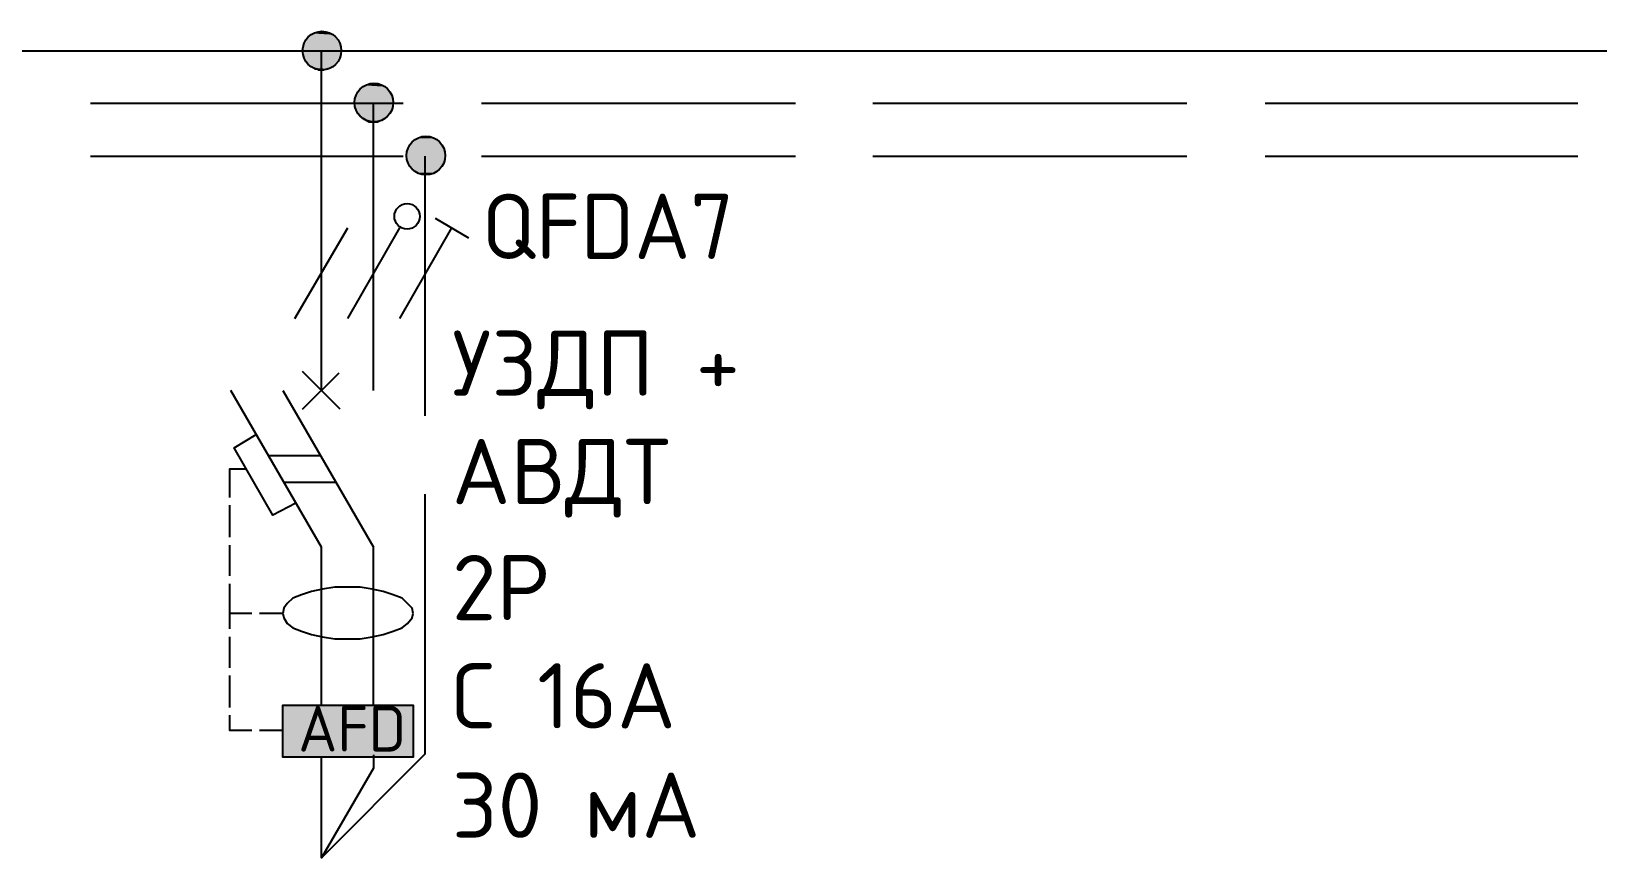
# Model space of a CAD drawing. Header units: millimetres. Extents: x -32 to 417638015, y -35 to 175284279.
# Drawn here: x 416826156 to 416832156, y 175230135 to 175233302 of the extents above; entities that cross this region are included whole.
import ezdxf

# ---------------------------------------------------------------- set-up
doc = ezdxf.new("R2010")
doc.units = ezdxf.units.MM
for name, color, linetype in [('PDF _0', 7, 'Continuous'), ('PDF _4_Однолинейная схема', 7, 'Continuous'), ('PDF _A-HATCH-WALL', 5, 'Continuous'), ('PDF _Текст', 7, 'Continuous')]:
    doc.layers.add(name, color=color, linetype=linetype)
doc.styles.add('PDF GOST Common', font='GOST_Common.ttf')
doc.styles.add('PDF ISOCPEUR', font='isocpeur.ttf')

msp = doc.modelspace()

# ---------------------------------------------------------------- linework, layer by layer
at = {"layer": 'PDF _0', "lineweight": 25}
for points in [[(416827267, 175231926.2), (416827267, 175233225.9)], [(416827466, 175231926.2), (416827466, 175233026.9)], [(416827664.9, 175231828.9), (416827664.9, 175232823.7)], [(416827339, 175231854.3), (416827195, 175231998.2)], [(416827195, 175231854.3), (416827334.7, 175231994)], [(416827267, 175230719.7), (416827267, 175231325.1), (416826919.9, 175231926.2)], [(416827118.8, 175231926.2), (416827465.9, 175231325.1)], [(416827169.6, 175231494.4), (416827080.7, 175231447.9), (416826932.6, 175231706.1), (416827017.2, 175231756.9)], [(416827063.8, 175231676.5), (416827262.7, 175231676.5)], [(416827123.1, 175231574.9), (416827322, 175231574.9)], [(416827267, 175230135.5), (416827664.9, 175230533.4), (416827664.9, 175231528.2)], [(416827466, 175230719.7), (416827466, 175231325.1)], [(416827466, 175230529.2), (416827466, 175230478.4), (416827267, 175230135.5), (416827267, 175230520.7)]]:
    msp.add_lwpolyline(points, dxfattribs=at)
at = {"layer": 'PDF _0', "color": 1, "lineweight": 25}
for points in [[(416827703, 175232586.7), (416827830, 175232510.5)], [(416827165.4, 175232201.4), (416827368.6, 175232548.5)], [(416827368.6, 175232201.4), (416827567.6, 175232548.5)], [(416827567.6, 175232201.4), (416827766.5, 175232548.5)], [(416826915.6, 175231515.6), (416826915.6, 175231625.7), (416826979.1, 175231625.7)], [(416826915.6, 175231363.2), (416826915.6, 175231486)], [(416826915.6, 175231215), (416826915.6, 175231333.5)], [(416827000.3, 175231071.1), (416826915.6, 175231071.1), (416826915.6, 175231185.4)], [(416826915.6, 175231011.8), (416826915.6, 175231071.1)], [(416827118.8, 175231071.1), (416827029.9, 175231071.1)], [(416826915.6, 175230863.6), (416826915.6, 175230982.2)], [(416826915.6, 175230711.2), (416826915.6, 175230834)], [(416827000.3, 175230622.3), (416826915.6, 175230622.3), (416826915.6, 175230681.6)], [(416827118.8, 175230622.3), (416827029.9, 175230622.3)]]:
    msp.add_lwpolyline(points, dxfattribs=at)
at = {"layer": 'PDF _0', "lineweight": 25}
for points in [[(416827618.4, 175231071.1), (416827614.1, 175231092.2), (416827597.2, 175231109.2), (416827576, 175231130.3), (416827542.2, 175231143), (416827504.1, 175231155.7), (416827461.7, 175231164.2), (416827415.2, 175231172.7), (416827368.6, 175231172.7), (416827317.8, 175231172.7), (416827271.2, 175231164.2), (416827228.9, 175231155.7), (416827190.8, 175231143), (416827156.9, 175231130.3), (416827135.8, 175231109.2), (416827123.1, 175231092.2), (416827118.8, 175231071.1), (416827123.1, 175231054.1), (416827135.8, 175231033), (416827156.9, 175231016), (416827190.8, 175231003.3), (416827228.9, 175230990.6), (416827271.2, 175230982.2), (416827317.8, 175230973.7), (416827368.6, 175230973.7), (416827415.2, 175230973.7), (416827461.7, 175230982.2), (416827504.1, 175230990.6), (416827542.2, 175231003.3), (416827576, 175231016), (416827597.2, 175231033), (416827614.1, 175231054.1)], [(416827118.8, 175230719.7), (416827618.3, 175230719.7), (416827618.3, 175230520.7), (416827118.8, 175230520.7)], [(416827618.4, 175230520.7), (416827118.8, 175230520.7), (416827118.8, 175230719.7), (416827618.4, 175230719.7)]]:
    msp.add_lwpolyline(points, close=True, dxfattribs=at)
at = {"layer": 'PDF _0', "color": 7, "lineweight": 0, "true_color": 0xffffff}
msp.add_lwpolyline([(416827118.8, 175230719.7), (416827618.3, 175230719.7)], dxfattribs=at)
at = {"layer": 'PDF _0', "lineweight": 25}
for centre in [(416827269.1, 175233228), (416827468.1, 175233029.1), (416827667.1, 175232825.9)]:
    msp.add_circle(centre, 74.1, dxfattribs=at)
at = {"layer": 'PDF _0', "color": 1, "lineweight": 25}
msp.add_circle((416827595.1, 175232593), 48.7, dxfattribs=at)
at = {"layer": 'PDF _0', "transparency": 33554559}
for points in [[(416827216.2, 175233281), (416827322, 175233276.7), (416827212, 175233276.7)], [(416827224.7, 175233285.2), (416827313.6, 175233281), (416827216.2, 175233281)], [(416827313.6, 175233281), (416827216.2, 175233281), (416827322, 175233276.7)], [(416827228.9, 175233289.4), (416827309.3, 175233285.2), (416827224.7, 175233285.2)], [(416827309.3, 175233285.2), (416827224.7, 175233285.2), (416827313.6, 175233281)], [(416827237.4, 175233293.7), (416827305.1, 175233289.4), (416827228.9, 175233289.4)], [(416827305.1, 175233289.4), (416827228.9, 175233289.4), (416827309.3, 175233285.2)], [(416827241.6, 175233297.9), (416827296.6, 175233293.7), (416827237.4, 175233293.7)], [(416827296.6, 175233293.7), (416827237.4, 175233293.7), (416827305.1, 175233289.4)], [(416827250.1, 175233297.9), (416827292.4, 175233297.9), (416827241.6, 175233297.9)], [(416827292.4, 175233297.9), (416827241.6, 175233297.9), (416827296.6, 175233293.7)], [(416827254.3, 175233297.9), (416827283.9, 175233297.9), (416827250.1, 175233297.9)], [(416827283.9, 175233297.9), (416827250.1, 175233297.9), (416827292.4, 175233297.9)], [(416827271.2, 175233302.1), (416827275.5, 175233297.9), (416827254.3, 175233297.9)], [(416827275.5, 175233297.9), (416827254.3, 175233297.9), (416827283.9, 175233297.9)], [(416827195, 175233238.6), (416827343.2, 175233234.4), (416827190.8, 175233234.4)], [(416827343.2, 175233234.4), (416827190.8, 175233234.4), (416827343.2, 175233225.9)], [(416827190.8, 175233234.4), (416827343.2, 175233225.9), (416827190.8, 175233225.9)], [(416827343.2, 175233225.9), (416827190.8, 175233225.9), (416827343.2, 175233217.5)], [(416827190.8, 175233225.9), (416827343.2, 175233217.5), (416827190.8, 175233217.5)], [(416827199.3, 175233255.6), (416827339, 175233247.1), (416827195, 175233247.1)], [(416827339, 175233247.1), (416827195, 175233247.1), (416827339, 175233238.6)], [(416827195, 175233247.1), (416827339, 175233238.6), (416827195, 175233238.6)], [(416827339, 175233238.6), (416827195, 175233238.6), (416827343.2, 175233234.4)], [(416827203.5, 175233268.3), (416827334.7, 175233259.8), (416827199.3, 175233259.8)], [(416827334.7, 175233259.8), (416827199.3, 175233259.8), (416827334.7, 175233255.6)], [(416827199.3, 175233259.8), (416827334.7, 175233255.6), (416827199.3, 175233255.6)], [(416827334.7, 175233255.6), (416827199.3, 175233255.6), (416827339, 175233247.1)], [(416827207.7, 175233272.5), (416827330.5, 175233268.3), (416827203.5, 175233268.3)], [(416827330.5, 175233268.3), (416827203.5, 175233268.3), (416827334.7, 175233259.8)], [(416827212, 175233276.7), (416827326.3, 175233272.5), (416827207.7, 175233272.5)], [(416827326.3, 175233272.5), (416827207.7, 175233272.5), (416827330.5, 175233268.3)], [(416827322, 175233276.7), (416827212, 175233276.7), (416827326.3, 175233272.5)], [(416827343.2, 175233217.5), (416827190.8, 175233217.5), (416827339, 175233213.2)], [(416827190.8, 175233217.5), (416827339, 175233213.2), (416827195, 175233213.2)], [(416827339, 175233213.2), (416827195, 175233213.2), (416827339, 175233204.8)], [(416827195, 175233213.2), (416827339, 175233204.8), (416827195, 175233204.8)], [(416827339, 175233204.8), (416827195, 175233204.8), (416827334.7, 175233196.3)], [(416827195, 175233204.8), (416827334.7, 175233196.3), (416827199.3, 175233196.3)], [(416827334.7, 175233196.3), (416827199.3, 175233196.3), (416827334.7, 175233192.1)], [(416827199.3, 175233196.3), (416827334.7, 175233192.1), (416827199.3, 175233192.1)], [(416827334.7, 175233192.1), (416827199.3, 175233192.1), (416827330.5, 175233183.6)], [(416827199.3, 175233192.1), (416827330.5, 175233183.6), (416827203.5, 175233183.6)], [(416827330.5, 175233183.6), (416827203.5, 175233183.6), (416827326.3, 175233179.4)], [(416827203.5, 175233183.6), (416827326.3, 175233179.4), (416827207.7, 175233179.4)], [(416827326.3, 175233179.4), (416827207.7, 175233179.4), (416827322, 175233175.1)], [(416827207.7, 175233179.4), (416827322, 175233175.1), (416827212, 175233175.1)], [(416827322, 175233175.1), (416827212, 175233175.1), (416827313.6, 175233170.9)], [(416827212, 175233175.1), (416827313.6, 175233170.9), (416827216.2, 175233170.9)], [(416827313.6, 175233170.9), (416827216.2, 175233170.9), (416827309.3, 175233166.7)], [(416827216.2, 175233170.9), (416827309.3, 175233166.7), (416827224.7, 175233166.7)], [(416827309.3, 175233166.7), (416827224.7, 175233166.7), (416827305.1, 175233162.4)], [(416827224.7, 175233166.7), (416827305.1, 175233162.4), (416827228.9, 175233162.4)], [(416827305.1, 175233162.4), (416827228.9, 175233162.4), (416827296.6, 175233158.2)], [(416827228.9, 175233162.4), (416827296.6, 175233158.2), (416827237.4, 175233158.2)], [(416827296.6, 175233158.2), (416827237.4, 175233158.2), (416827292.4, 175233154)], [(416827237.4, 175233158.2), (416827292.4, 175233154), (416827241.6, 175233154)], [(416827292.4, 175233154), (416827241.6, 175233154), (416827283.9, 175233154)], [(416827241.6, 175233154), (416827283.9, 175233154), (416827250.1, 175233154)], [(416827250.1, 175233154), (416827254.3, 175233149.7), (416827275.5, 175233149.7)], [(416827250.1, 175233154), (416827283.9, 175233154), (416827275.5, 175233149.7)], [(416827254.3, 175233149.7), (416827275.5, 175233149.7), (416827271.2, 175233149.7)]]:
    msp.add_solid(points, dxfattribs=at)
at = {"layer": 'PDF _0', "color": 7, "true_color": 0xffffff, "transparency": 33554559}
for points in [[(416827118.8, 175230520.7), (416827618.3, 175230520.7), (416827118.8, 175230719.7)], [(416827618.3, 175230520.7), (416827118.8, 175230719.7), (416827618.3, 175230719.7)]]:
    msp.add_solid(points, dxfattribs=at)
at = {"layer": 'PDF _4_Однолинейная схема', "lineweight": 25}
for points in [[(416833545.2, 175233225.9), (416808416.3, 175233225.9)], [(416826382.2, 175233026.9), (416827580.2, 175233026.9)], [(416827880.8, 175233026.9), (416829083.1, 175233026.9)], [(416829379.5, 175233026.9), (416830581.8, 175233026.9)], [(416830882.4, 175233026.9), (416832080.4, 175233026.9)], [(416826382.2, 175232823.7), (416827580.2, 175232823.7)], [(416827880.8, 175232823.7), (416829083.1, 175232823.7)], [(416829379.5, 175232823.7), (416830581.8, 175232823.7)], [(416830882.4, 175232823.7), (416832080.4, 175232823.7)]]:
    msp.add_lwpolyline(points, dxfattribs=at)
at = {"layer": 'PDF _A-HATCH-WALL', "color": 7, "transparency": 33554559}
for points in [[(416827398.2, 175233052.3), (416827537.9, 175233048.1), (416827394, 175233048.1)], [(416827537.9, 175233048.1), (416827394, 175233048.1), (416827542.2, 175233039.6)], [(416827394, 175233048.1), (416827542.2, 175233039.6), (416827394, 175233039.6)], [(416827402.5, 175233065), (416827533.7, 175233060.8), (416827398.2, 175233060.8)], [(416827533.7, 175233060.8), (416827398.2, 175233060.8), (416827537.9, 175233052.3)], [(416827398.2, 175233060.8), (416827537.9, 175233052.3), (416827398.2, 175233052.3)], [(416827537.9, 175233052.3), (416827398.2, 175233052.3), (416827537.9, 175233048.1)], [(416827406.7, 175233073.5), (416827529.5, 175233065), (416827402.5, 175233065)], [(416827529.5, 175233065), (416827402.5, 175233065), (416827533.7, 175233060.8)], [(416827415.2, 175233077.7), (416827525.2, 175233073.5), (416827406.7, 175233073.5)], [(416827525.2, 175233073.5), (416827406.7, 175233073.5), (416827529.5, 175233065)], [(416827419.4, 175233082), (416827521, 175233077.7), (416827415.2, 175233077.7)], [(416827521, 175233077.7), (416827415.2, 175233077.7), (416827525.2, 175233073.5)], [(416827423.6, 175233086.2), (416827516.8, 175233082), (416827419.4, 175233082)], [(416827516.8, 175233082), (416827419.4, 175233082), (416827521, 175233077.7)], [(416827427.9, 175233090.4), (416827508.3, 175233086.2), (416827423.6, 175233086.2)], [(416827508.3, 175233086.2), (416827423.6, 175233086.2), (416827516.8, 175233082)], [(416827436.3, 175233094.7), (416827504.1, 175233090.4), (416827427.9, 175233090.4)], [(416827504.1, 175233090.4), (416827427.9, 175233090.4), (416827508.3, 175233086.2)], [(416827440.6, 175233094.7), (416827499.8, 175233094.7), (416827436.3, 175233094.7)], [(416827499.8, 175233094.7), (416827436.3, 175233094.7), (416827504.1, 175233090.4)], [(416827449, 175233098.9), (416827491.4, 175233094.7), (416827440.6, 175233094.7)], [(416827491.4, 175233094.7), (416827440.6, 175233094.7), (416827499.8, 175233094.7)], [(416827457.5, 175233098.9), (416827482.9, 175233098.9), (416827449, 175233098.9)], [(416827482.9, 175233098.9), (416827449, 175233098.9), (416827491.4, 175233094.7)], [(416827470.2, 175233098.9), (416827474.4, 175233098.9), (416827457.5, 175233098.9)], [(416827474.4, 175233098.9), (416827457.5, 175233098.9), (416827482.9, 175233098.9)], [(416827542.2, 175233039.6), (416827394, 175233039.6), (416827542.2, 175233031.2)], [(416827394, 175233039.6), (416827542.2, 175233031.2), (416827394, 175233031.2)], [(416827542.2, 175233031.2), (416827394, 175233031.2), (416827542.2, 175233026.9)], [(416827394, 175233031.2), (416827542.2, 175233026.9), (416827394, 175233026.9)], [(416827542.2, 175233026.9), (416827394, 175233026.9), (416827542.2, 175233018.5)], [(416827394, 175233026.9), (416827542.2, 175233018.5), (416827394, 175233018.5)], [(416827542.2, 175233018.5), (416827394, 175233018.5), (416827542.2, 175233010)], [(416827394, 175233018.5), (416827542.2, 175233010), (416827394, 175233010)], [(416827542.2, 175233010), (416827394, 175233010), (416827537.9, 175233005.8)], [(416827394, 175233010), (416827537.9, 175233005.8), (416827394, 175233005.8)], [(416827537.9, 175233005.8), (416827394, 175233005.8), (416827537.9, 175232997.3)], [(416827394, 175233005.8), (416827537.9, 175232997.3), (416827398.2, 175232997.3)], [(416827537.9, 175232997.3), (416827398.2, 175232997.3), (416827533.7, 175232993.1)], [(416827398.2, 175232997.3), (416827533.7, 175232993.1), (416827398.2, 175232993.1)], [(416827533.7, 175232993.1), (416827398.2, 175232993.1), (416827529.5, 175232984.6)], [(416827398.2, 175232993.1), (416827529.5, 175232984.6), (416827402.5, 175232984.6)], [(416827529.5, 175232984.6), (416827402.5, 175232984.6), (416827525.2, 175232980.4)], [(416827402.5, 175232984.6), (416827525.2, 175232980.4), (416827406.7, 175232980.4)], [(416827525.2, 175232980.4), (416827406.7, 175232980.4), (416827521, 175232971.9)], [(416827406.7, 175232980.4), (416827521, 175232971.9), (416827415.2, 175232971.9)], [(416827521, 175232971.9), (416827415.2, 175232971.9), (416827516.8, 175232967.7)], [(416827415.2, 175232971.9), (416827516.8, 175232967.7), (416827419.4, 175232967.7)], [(416827516.8, 175232967.7), (416827419.4, 175232967.7), (416827508.3, 175232963.4)], [(416827419.4, 175232967.7), (416827508.3, 175232963.4), (416827423.6, 175232963.4)], [(416827508.3, 175232963.4), (416827423.6, 175232963.4), (416827504.1, 175232959.2)], [(416827423.6, 175232963.4), (416827504.1, 175232959.2), (416827427.9, 175232959.2)], [(416827504.1, 175232959.2), (416827427.9, 175232959.2), (416827499.8, 175232959.2)], [(416827427.9, 175232959.2), (416827499.8, 175232959.2), (416827436.3, 175232959.2)], [(416827499.8, 175232959.2), (416827436.3, 175232959.2), (416827491.4, 175232955)], [(416827436.3, 175232959.2), (416827491.4, 175232955), (416827440.6, 175232955)], [(416827491.4, 175232955), (416827440.6, 175232955), (416827482.9, 175232950.7)], [(416827440.6, 175232955), (416827482.9, 175232950.7), (416827449, 175232950.7)], [(416827449, 175232950.7), (416827457.5, 175232950.7), (416827474.4, 175232950.7)], [(416827449, 175232950.7), (416827482.9, 175232950.7), (416827474.4, 175232950.7)], [(416827457.5, 175232950.7), (416827474.4, 175232950.7), (416827470.2, 175232950.7)], [(416827601.4, 175232861.8), (416827736.9, 175232853.4), (416827597.2, 175232853.4)], [(416827605.7, 175232866.1), (416827732.7, 175232861.8), (416827601.4, 175232861.8)], [(416827732.7, 175232861.8), (416827601.4, 175232861.8), (416827736.9, 175232853.4)], [(416827609.9, 175232870.3), (416827728.4, 175232866.1), (416827605.7, 175232866.1)], [(416827728.4, 175232866.1), (416827605.7, 175232866.1), (416827732.7, 175232861.8)], [(416827614.1, 175232878.8), (416827724.2, 175232870.3), (416827609.9, 175232870.3)], [(416827724.2, 175232870.3), (416827609.9, 175232870.3), (416827728.4, 175232866.1)], [(416827618.4, 175232883), (416827720, 175232878.8), (416827614.1, 175232878.8)], [(416827720, 175232878.8), (416827614.1, 175232878.8), (416827724.2, 175232870.3)], [(416827622.6, 175232887.2), (416827715.7, 175232883), (416827618.4, 175232883)], [(416827715.7, 175232883), (416827618.4, 175232883), (416827720, 175232878.8)], [(416827631.1, 175232891.5), (416827711.5, 175232887.2), (416827622.6, 175232887.2)], [(416827711.5, 175232887.2), (416827622.6, 175232887.2), (416827715.7, 175232883)], [(416827635.3, 175232895.7), (416827703, 175232891.5), (416827631.1, 175232891.5)], [(416827703, 175232891.5), (416827631.1, 175232891.5), (416827711.5, 175232887.2)], [(416827643.8, 175232895.7), (416827698.8, 175232895.7), (416827635.3, 175232895.7)], [(416827698.8, 175232895.7), (416827635.3, 175232895.7), (416827703, 175232891.5)], [(416827652.2, 175232899.9), (416827690.3, 175232895.7), (416827643.8, 175232895.7)], [(416827690.3, 175232895.7), (416827643.8, 175232895.7), (416827698.8, 175232895.7)], [(416827656.5, 175232899.9), (416827686.1, 175232899.9), (416827652.2, 175232899.9)], [(416827686.1, 175232899.9), (416827652.2, 175232899.9), (416827690.3, 175232895.7)], [(416827669.2, 175232899.9), (416827673.4, 175232899.9), (416827656.5, 175232899.9)], [(416827673.4, 175232899.9), (416827656.5, 175232899.9), (416827686.1, 175232899.9)], [(416827597.2, 175232853.4), (416827736.9, 175232844.9), (416827593, 175232844.9)], [(416827736.9, 175232844.9), (416827593, 175232844.9), (416827741.1, 175232840.7)], [(416827593, 175232844.9), (416827741.1, 175232840.7), (416827593, 175232840.7)], [(416827741.1, 175232840.7), (416827593, 175232840.7), (416827741.1, 175232832.2)], [(416827593, 175232840.7), (416827741.1, 175232832.2), (416827593, 175232832.2)], [(416827741.1, 175232832.2), (416827593, 175232832.2), (416827741.1, 175232823.7)], [(416827593, 175232832.2), (416827741.1, 175232823.7), (416827593, 175232823.7)], [(416827741.1, 175232823.7), (416827593, 175232823.7), (416827741.1, 175232819.5)], [(416827593, 175232823.7), (416827741.1, 175232819.5), (416827593, 175232819.5)], [(416827741.1, 175232819.5), (416827593, 175232819.5), (416827741.1, 175232811)], [(416827593, 175232819.5), (416827741.1, 175232811), (416827593, 175232811)], [(416827741.1, 175232811), (416827593, 175232811), (416827736.9, 175232802.6)], [(416827593, 175232811), (416827736.9, 175232802.6), (416827593, 175232802.6)], [(416827736.9, 175232802.6), (416827593, 175232802.6), (416827736.9, 175232798.3)], [(416827593, 175232802.6), (416827736.9, 175232798.3), (416827597.2, 175232798.3)], [(416827736.9, 175232853.4), (416827597.2, 175232853.4), (416827736.9, 175232844.9)], [(416827736.9, 175232798.3), (416827597.2, 175232798.3), (416827732.7, 175232789.9)], [(416827597.2, 175232798.3), (416827732.7, 175232789.9), (416827601.4, 175232789.9)], [(416827732.7, 175232789.9), (416827601.4, 175232789.9), (416827728.4, 175232785.6)], [(416827601.4, 175232789.9), (416827728.4, 175232785.6), (416827605.7, 175232785.6)], [(416827728.4, 175232785.6), (416827605.7, 175232785.6), (416827724.2, 175232781.4)], [(416827605.7, 175232785.6), (416827724.2, 175232781.4), (416827609.9, 175232781.4)], [(416827724.2, 175232781.4), (416827609.9, 175232781.4), (416827720, 175232772.9)], [(416827609.9, 175232781.4), (416827720, 175232772.9), (416827614.1, 175232772.9)], [(416827720, 175232772.9), (416827614.1, 175232772.9), (416827715.7, 175232768.7)], [(416827614.1, 175232772.9), (416827715.7, 175232768.7), (416827618.4, 175232768.7)], [(416827715.7, 175232768.7), (416827618.4, 175232768.7), (416827711.5, 175232764.5)], [(416827618.4, 175232768.7), (416827711.5, 175232764.5), (416827622.6, 175232764.5)], [(416827711.5, 175232764.5), (416827622.6, 175232764.5), (416827703, 175232760.2)], [(416827622.6, 175232764.5), (416827703, 175232760.2), (416827631.1, 175232760.2)], [(416827703, 175232760.2), (416827631.1, 175232760.2), (416827698.8, 175232756)], [(416827631.1, 175232760.2), (416827698.8, 175232756), (416827635.3, 175232756)], [(416827698.8, 175232756), (416827635.3, 175232756), (416827690.3, 175232756)], [(416827635.3, 175232756), (416827690.3, 175232756), (416827643.8, 175232756)], [(416827690.3, 175232756), (416827643.8, 175232756), (416827686.1, 175232751.8)], [(416827643.8, 175232756), (416827686.1, 175232751.8), (416827652.2, 175232751.8)], [(416827652.2, 175232751.8), (416827656.5, 175232751.8), (416827673.4, 175232751.8)], [(416827652.2, 175232751.8), (416827686.1, 175232751.8), (416827673.4, 175232751.8)], [(416827656.5, 175232751.8), (416827673.4, 175232751.8), (416827669.2, 175232751.8)]]:
    msp.add_solid(points, dxfattribs=at)

# ---------------------------------------------------------------- texts
at = {"layer": 'PDF _Текст', "attachment_point": 4}
for s, insert, char_height, style in [('QFDA7', (416827880.8, 175232554.7), 250, 'PDF GOST Common'), ('УЗДП +', (416827766.5, 175232004.5), 250, 'PDF ISOCPEUR'), ('АВДТ', (416827766.5, 175231589.6), 250, 'PDF ISOCPEUR'), ('2Р', (416827766.5, 175231170.5), 250, 'PDF ISOCPEUR'), ('С 16А', (416827766.5, 175230755.6), 250, 'PDF ISOCPEUR'), ('AFD', (416827178.1, 175230629.6), 175, 'PDF GOST Common'), ('30 мА', (416827766.5, 175230336.5), 250, 'PDF ISOCPEUR')]:
    msp.add_mtext(s, dxfattribs=dict(at, insert=insert, char_height=char_height, style=style))

doc.saveas('drawing.dxf')
